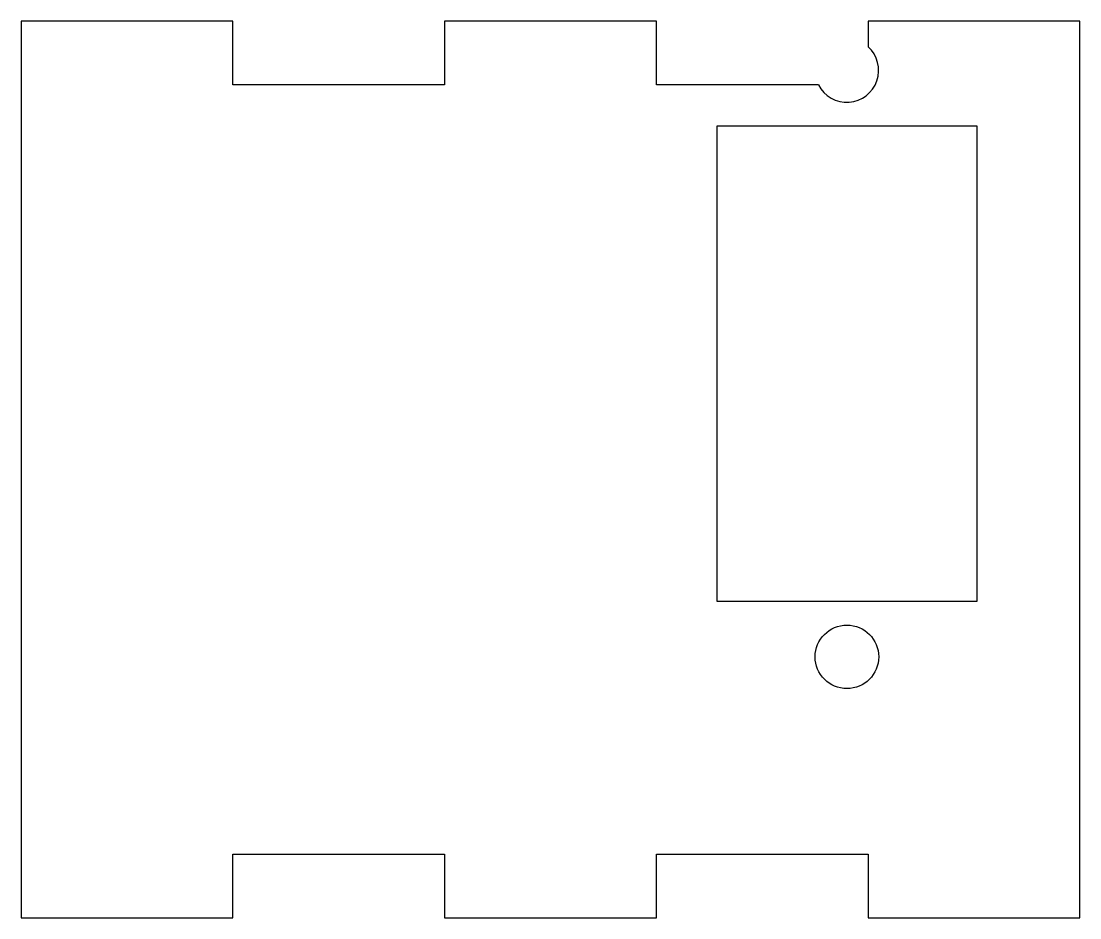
# Model space of a CAD drawing. Extents: x -39 to 11, y -26.2 to 16.2.
import ezdxf

# ---------------------------------------------------------------- set-up
doc = ezdxf.new("R2010")
doc.units = 0
doc.layers.add('MODELSKETCH_VISIBLE', color=7, linetype='CONTINUOUS')

msp = doc.modelspace()

# ---------------------------------------------------------------- linework, layer by layer
at = {"layer": 'MODELSKETCH_VISIBLE'}
for p, q in [((-29, 16.178), (-39, 16.178)), ((-39, 16.178), (-39, -26.178)), ((-29, 13.178), (-29, 16.178)), ((-19, 16.178), (-19, 13.178)), ((-9, 16.178), (-19, 16.178)), ((-9, 13.178), (-9, 16.178)), ((1, 16.178), (1, 14.968)), ((11, 16.178), (1, 16.178)), ((11, -26.178), (11, 16.178)), ((-19, 13.178), (-29, 13.178)), ((-1.341, 13.178), (-9, 13.178)), ((-6.128, 11.228), (6.128, 11.228)), ((-6.128, -11.228), (-6.128, 11.228)), ((6.128, 11.228), (6.128, -11.228)), ((6.128, -11.228), (-6.128, -11.228)), ((-29, -26.178), (-29, -23.178)), ((-29, -23.178), (-19, -23.178)), ((-19, -23.178), (-19, -26.178)), ((-9, -26.178), (-9, -23.178)), ((-9, -23.178), (1, -23.178)), ((1, -23.178), (1, -26.178)), ((-39, -26.178), (-29, -26.178)), ((-19, -26.178), (-9, -26.178)), ((1, -26.178), (11, -26.178))]:
    msp.add_line(p, q, dxfattribs=at)
msp.add_circle((0, -13.85), 1.5, dxfattribs=at)
msp.add_arc((0, 13.85), 1.5, 206.6076, 48.1897, dxfattribs=at)

doc.saveas('drawing.dxf')
